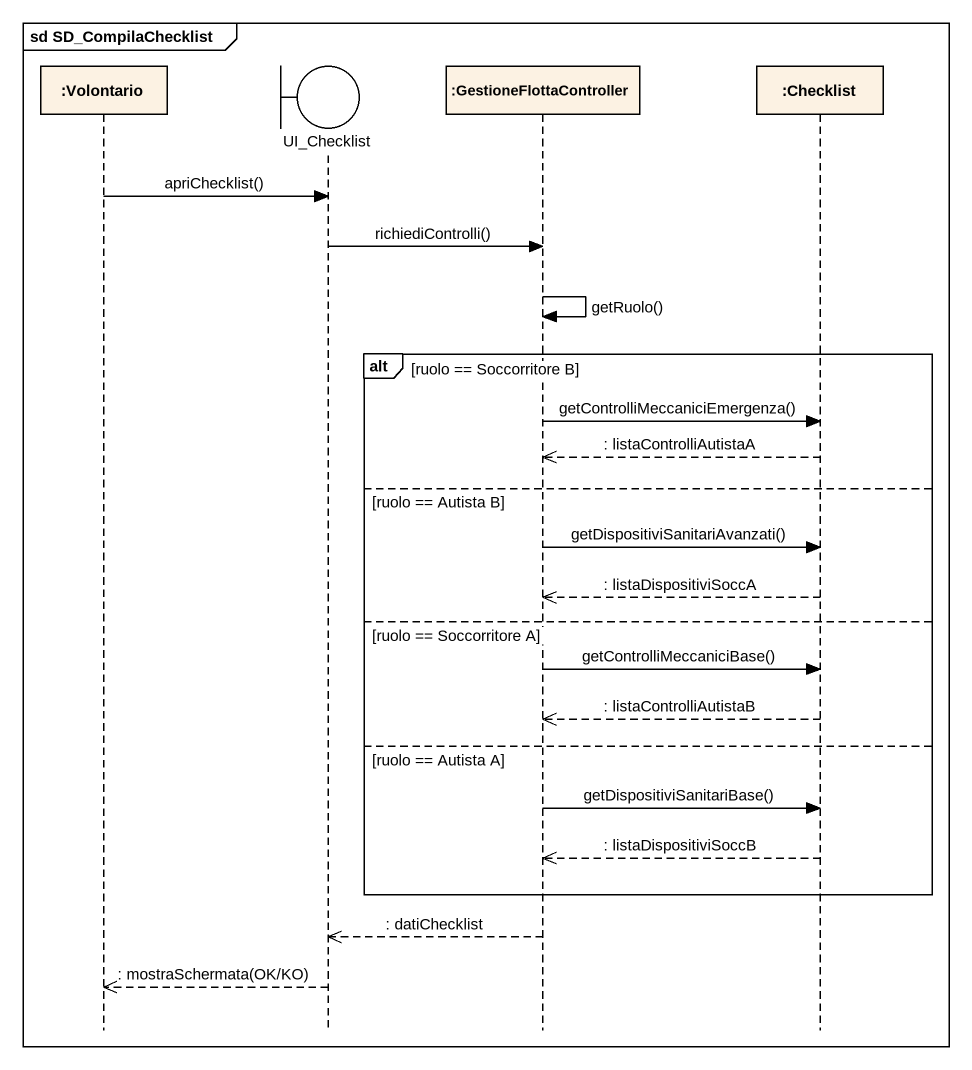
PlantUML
@startuml
mainframe sd SD_CompilaChecklist
hide footbox
participant ":Volontario" as Volontario
boundary UI_Checklist
participant ":GestioneFlottaController" as GestioneFlottaController
participant ":Checklist" as Checklist

Volontario -> UI_Checklist : apriChecklist()
UI_Checklist -> GestioneFlottaController : richiediControlli()
GestioneFlottaController -> GestioneFlottaController : getRuolo()
alt ruolo == Soccorritore B
  GestioneFlottaController -> Checklist : getControlliMeccaniciEmergenza()
  Checklist -->> GestioneFlottaController : : listaControlliAutistaA
else ruolo == Autista B
  GestioneFlottaController -> Checklist : getDispositiviSanitariAvanzati()
  Checklist -->> GestioneFlottaController : : listaDispositiviSoccA
else ruolo == Soccorritore A
  GestioneFlottaController -> Checklist : getControlliMeccaniciBase()
  Checklist -->> GestioneFlottaController : : listaControlliAutistaB
else ruolo == Autista A
  GestioneFlottaController -> Checklist : getDispositiviSanitariBase()
  Checklist -->> GestioneFlottaController : : listaDispositiviSoccB
end
GestioneFlottaController -->> UI_Checklist : : datiChecklist
UI_Checklist -->> Volontario : : mostraSchermata(OK/KO)
@enduml
